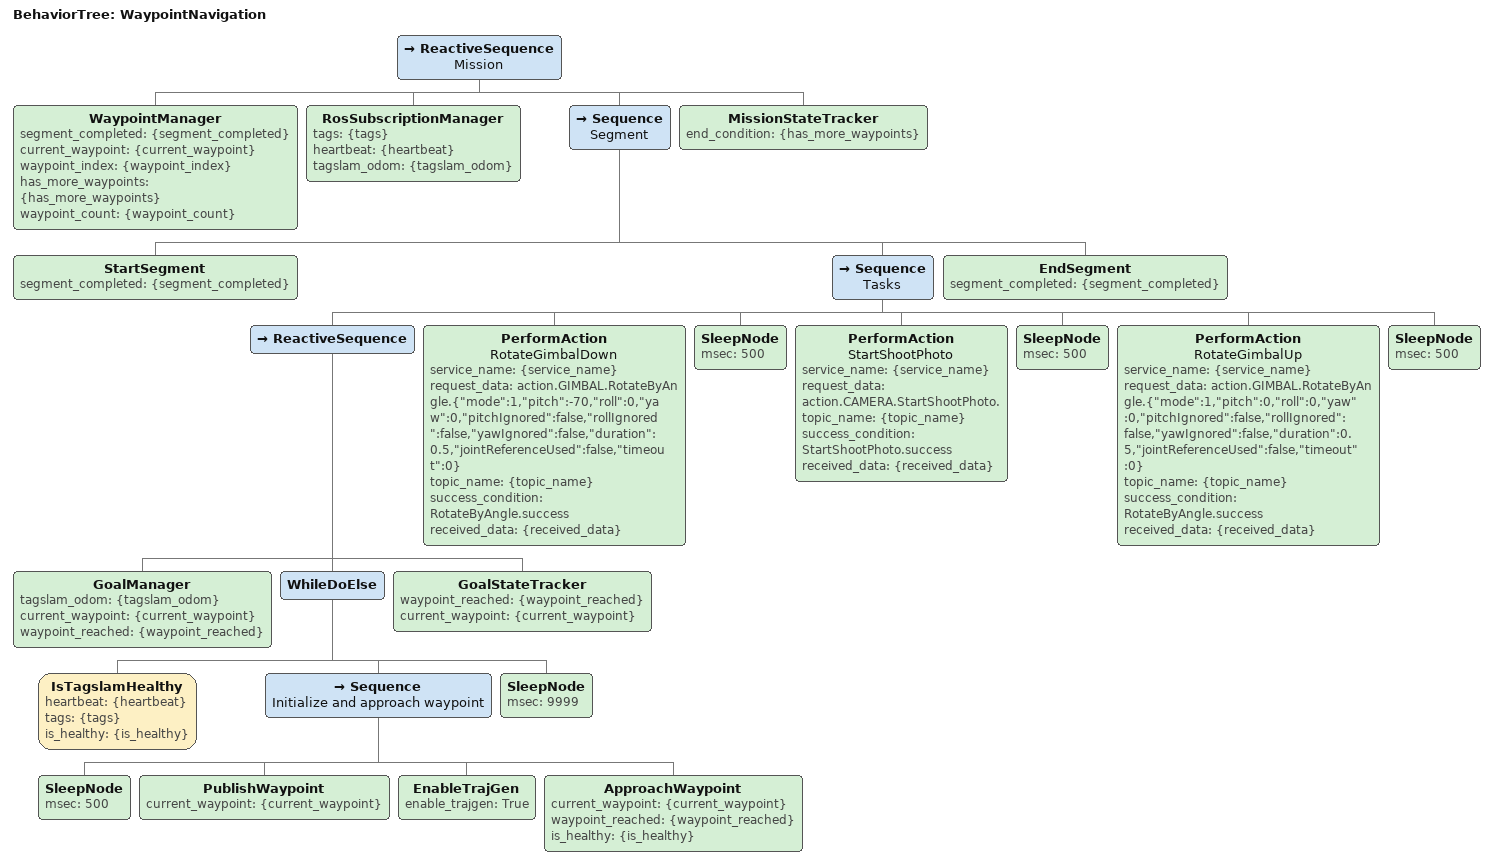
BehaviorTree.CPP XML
<?xml version="1.0" encoding="UTF-8"?>
<root>
    <BehaviorTree ID="WaypointNavigation">
        <ReactiveSequence name="Mission">
            <WaypointManager
                segment_completed="{segment_completed}"

                current_waypoint="{current_waypoint}"
                waypoint_index="{waypoint_index}"
                has_more_waypoints="{has_more_waypoints}"
                waypoint_count="{waypoint_count}"/>
            <RosSubscriptionManager
                tags="{tags}"
                heartbeat="{heartbeat}"
                tagslam_odom="{tagslam_odom}"/>

            <Sequence name="Segment">
                <StartSegment
                    segment_completed="{segment_completed}"/>

                <Sequence name="Tasks">

                        <ReactiveSequence>
                            <GoalManager
                                tagslam_odom="{tagslam_odom}"
                                current_waypoint="{current_waypoint}"
                                waypoint_reached="{waypoint_reached}"/>
                            <WhileDoElse>
                                <IsTagslamHealthy
                                heartbeat="{heartbeat}"
                                tags="{tags}"
                                is_healthy="{is_healthy}"/>
                                <Sequence name="Initialize and approach waypoint">
                                    <SleepNode
                                        msec="500"/>
                                    <PublishWaypoint
                                        current_waypoint="{current_waypoint}"/>
                                    <EnableTrajGen enable_trajgen="True"/>
                                    <ApproachWaypoint
                                        current_waypoint="{current_waypoint}"
                                        waypoint_reached="{waypoint_reached}"
                                        is_healthy="{is_healthy}"/>
                                </Sequence>
                                <SleepNode
                                    msec="9999"/>
                            </WhileDoElse>
                            <GoalStateTracker
                                waypoint_reached="{waypoint_reached}"
                                current_waypoint="{current_waypoint}"/>

                        </ReactiveSequence>

                    <PerformAction name="RotateGimbalDown"
                        service_name="{service_name}"
                        request_data='action.GIMBAL.RotateByAngle.{"mode":1,"pitch":-70,"roll":0,"yaw":0,"pitchIgnored":false,"rollIgnored":false,"yawIgnored":false,"duration":0.5,"jointReferenceUsed":false,"timeout":0}'
                        topic_name="{topic_name}"
                        success_condition="RotateByAngle.success"
                        received_data="{received_data}"/>
                    <SleepNode
                        msec="500"/>

                    <PerformAction name="StartShootPhoto"
                        service_name="{service_name}"
                        request_data='action.CAMERA.StartShootPhoto.'
                        topic_name="{topic_name}"
                        success_condition="StartShootPhoto.success"
                        received_data="{received_data}"/>
                    <SleepNode
                        msec="500"/>
                    <PerformAction name="RotateGimbalUp"
                        service_name="{service_name}"
                        request_data='action.GIMBAL.RotateByAngle.{"mode":1,"pitch":0,"roll":0,"yaw":0,"pitchIgnored":false,"rollIgnored":false,"yawIgnored":false,"duration":0.5,"jointReferenceUsed":false,"timeout":0}'
                        topic_name="{topic_name}"
                        success_condition="RotateByAngle.success"
                        received_data="{received_data}"/>
                    <SleepNode
                        msec="500"/>
                </Sequence>

                <EndSegment
                    segment_completed="{segment_completed}"/>
            </Sequence>

            <MissionStateTracker
                end_condition="{has_more_waypoints}"/>

        </ReactiveSequence>
    </BehaviorTree>
</root>
